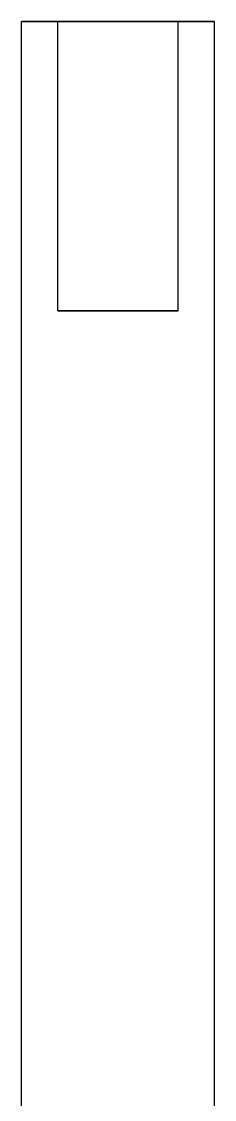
# Model space of a CAD drawing. Header units: millimetres. Extents: x 0 to 258, y -49 to 96.
# Drawn here: x 3.92 to 7.92, y 16.33 to 38.7 of the extents above; entities that cross this region are included whole.
import ezdxf

# ---------------------------------------------------------------- set-up
doc = ezdxf.new("R2010")
doc.units = ezdxf.units.MM
doc.layers.add('FRONT_HIDDEN', color=8, linetype='CONTINUOUS')
doc.layers.add('FRONT_VISIBLE', color=7, linetype='Continuous')

msp = doc.modelspace()

# ---------------------------------------------------------------- linework, layer by layer
at = {"layer": 'FRONT_HIDDEN'}
for points in [[(7.925, 38.7), (7.751, 38.7), (7.577, 38.7), (7.403, 38.7), (7.229, 38.7), (7.055, 38.7), (6.882, 38.7), (6.708, 38.7), (6.534, 38.7), (6.36, 38.7), (6.186, 38.7), (6.012, 38.7), (5.838, 38.7), (5.664, 38.7), (5.49, 38.7), (5.316, 38.7), (5.142, 38.7), (4.968, 38.7), (4.795, 38.7), (4.621, 38.7), (4.447, 38.7), (4.273, 38.7), (4.099, 38.7), (3.925, 38.7)], [(7.175, 38.7), (7.066, 38.7), (6.958, 38.7), (6.849, 38.7), (6.74, 38.7), (6.632, 38.7), (6.523, 38.7), (6.414, 38.7), (6.305, 38.7), (6.197, 38.7), (6.088, 38.7), (5.979, 38.7), (5.871, 38.7), (5.762, 38.7), (5.653, 38.7), (5.545, 38.7), (5.436, 38.7), (5.327, 38.7), (5.218, 38.7), (5.11, 38.7), (5.001, 38.7), (4.892, 38.7), (4.784, 38.7), (4.675, 38.7)], [(4.675, 38.7), (4.784, 38.7), (4.892, 38.7), (5.001, 38.7), (5.11, 38.7), (5.218, 38.7), (5.327, 38.7), (5.436, 38.7), (5.545, 38.7), (5.653, 38.7), (5.762, 38.7), (5.871, 38.7), (5.979, 38.7), (6.088, 38.7), (6.197, 38.7), (6.305, 38.7), (6.414, 38.7), (6.523, 38.7), (6.632, 38.7), (6.74, 38.7), (6.849, 38.7), (6.958, 38.7), (7.066, 38.7), (7.175, 38.7)], [(4.675, 32.7), (4.675, 38.7)], [(7.175, 32.7), (7.175, 38.7)], [(7.175, 32.7), (7.066, 32.7), (6.958, 32.7), (6.849, 32.7), (6.74, 32.7), (6.632, 32.7), (6.523, 32.7), (6.414, 32.7), (6.305, 32.7), (6.197, 32.7), (6.088, 32.7), (5.979, 32.7), (5.871, 32.7), (5.762, 32.7), (5.653, 32.7), (5.545, 32.7), (5.436, 32.7), (5.327, 32.7), (5.218, 32.7), (5.11, 32.7), (5.001, 32.7), (4.892, 32.7), (4.784, 32.7), (4.675, 32.7)], [(4.675, 32.7), (4.784, 32.7), (4.892, 32.7), (5.001, 32.7), (5.11, 32.7), (5.218, 32.7), (5.327, 32.7), (5.436, 32.7), (5.545, 32.7), (5.653, 32.7), (5.762, 32.7), (5.871, 32.7), (5.979, 32.7), (6.088, 32.7), (6.197, 32.7), (6.305, 32.7), (6.414, 32.7), (6.523, 32.7), (6.632, 32.7), (6.74, 32.7), (6.849, 32.7), (6.958, 32.7), (7.066, 32.7), (7.175, 32.7)]]:
    msp.add_lwpolyline(points, dxfattribs=at)
at = {"layer": 'FRONT_VISIBLE'}
for points in [[(3.925, 38.7), (4.099, 38.7), (4.273, 38.7), (4.447, 38.7), (4.621, 38.7), (4.795, 38.7), (4.968, 38.7), (5.142, 38.7), (5.316, 38.7), (5.49, 38.7), (5.664, 38.7), (5.838, 38.7), (6.012, 38.7), (6.186, 38.7), (6.36, 38.7), (6.534, 38.7), (6.708, 38.7), (6.882, 38.7), (7.055, 38.7), (7.229, 38.7), (7.403, 38.7), (7.577, 38.7), (7.751, 38.7), (7.925, 38.7)], [(3.925, 10.6), (3.925, 38.7)], [(7.925, 10.6), (7.925, 38.7)]]:
    msp.add_lwpolyline(points, dxfattribs=at)

doc.saveas('drawing.dxf')
